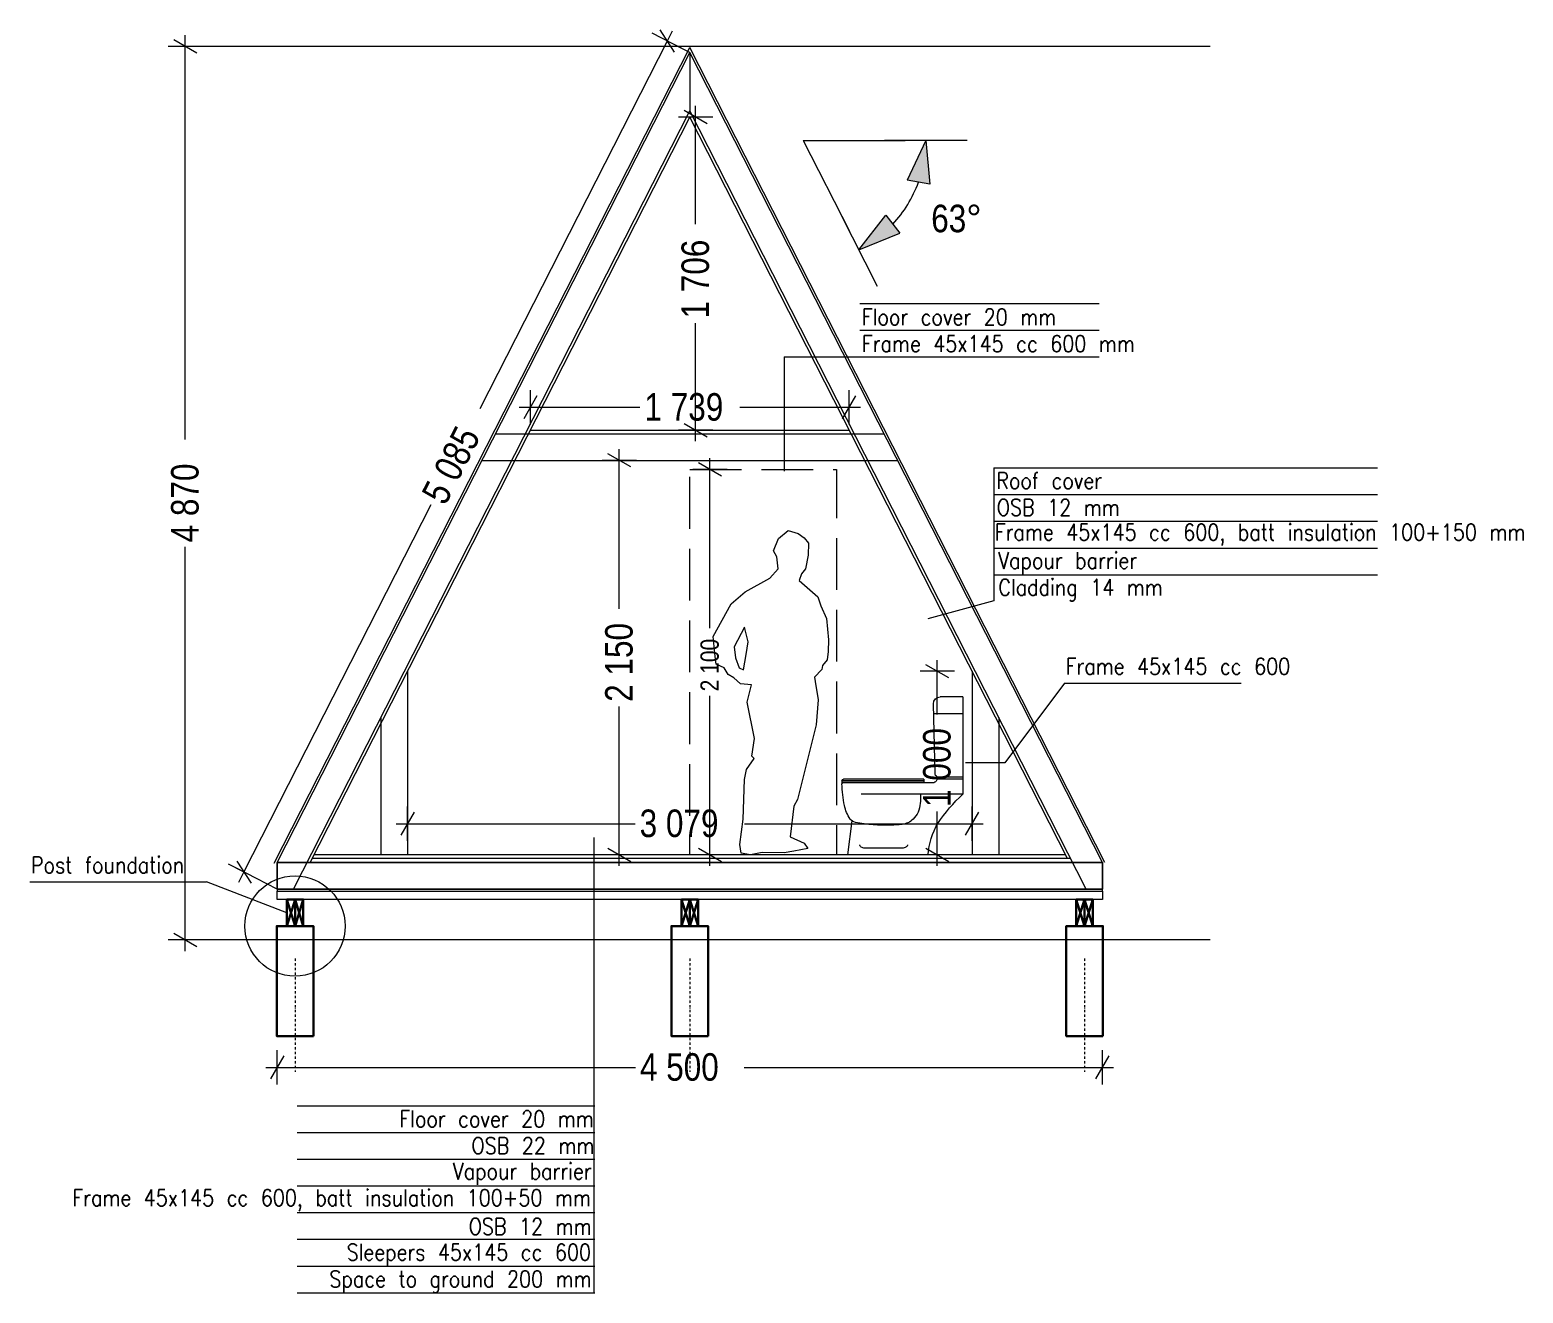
# Model space of a CAD drawing. Header units: millimetres. Extents: x -442635 to -376640, y 37807 to 67667.
# Drawn here: x -442635 to -434492, y 53286 to 60173 of the extents above; entities that cross this region are included whole.
import ezdxf

# ---------------------------------------------------------------- set-up
doc = ezdxf.new("R2010")
doc.units = ezdxf.units.MM
doc.header["$MEASUREMENT"] = 0
doc.linetypes.add('DASHDOT', pattern=[25.4, 12.7, -6.35, 0, -6.35])
doc.linetypes.add('Hidden Line', pattern=[391.222223, 282.222223, -109])
for name, color, linetype, lineweight in [('2D Drafting - General_Pen_No__1', 7, 'Continuous', 13), ('2D Drafting - General_Pen_No__101', 252, 'Continuous', 13), ('2D Drafting - General_Pen_No__6', 5, 'Continuous', 35), ('A-raam_Pen_No__1', 7, 'Continuous', 13), ('dim_Pen_No__1', 7, 'Continuous', 13), ('Dimensioning - General_Pen_No__1', 7, 'Continuous', 13), ('Interior - Furniture _Pen_No__1', 7, 'Continuous', 13), ('Interior - Furniture _Pen_No__2', 8, 'Continuous', 15), ('TEKST_Pen_No__1', 7, 'Continuous', 13), ('TEKST_Pen_No__7', 7, 'Continuous', 35), ('teljed_Pen_No__1', 7, 'Continuous', 13)]:
    doc.layers.add(name, color=color, linetype=linetype, lineweight=lineweight)
doc.layers.add('Dimensioning - General', color=7, linetype='Continuous')
doc.layers.add('Interior - Furniture', color=7, linetype='Continuous')
doc.styles.add('GENERATED_STYLE_1', font='techl___.ttf')
doc.dimstyles.new('GENERATED_STYLE__1', dxfattribs={"dimtxt": 150, "dimasz": 95, "dimexe": 0.18, "dimexo": 0.0625, "dimgap": 0.09, "dimtad": 0, "dimdec": 0, "dimzin": 0, "dimdsep": 46, "dimtxsty": 'GENERATED_STYLE_1', "dimblk": 'ARROWHEAD_2', "dimblk1": 'ARROWHEAD_2', "dimblk2": 'ARROWHEAD_2', "dimcen": 0.09, "dimse1": 1, "dimse2": 1, "dimclrd": 7, "dimclre": 7, "dimclrt": 7, "dimadec": 0, "dimazin": 0, "dimtfac": 1, "dimtdec": 4, "dimtmove": 0, "dimatfit": 3, "dimfxl": 1, "dimtolj": 1, "dimtzin": 0, "dimarcsym": 0})
doc.dimstyles.new('GENERATED_STYLE__2', dxfattribs={"dimtxt": 150, "dimasz": 95, "dimexe": 0.18, "dimexo": 0.0625, "dimgap": 0.09, "dimtad": 0, "dimtih": 1, "dimtoh": 1, "dimdec": 0, "dimzin": 0, "dimdsep": 46, "dimtxsty": 'GENERATED_STYLE_1', "dimblk": 'ARROWHEAD_2', "dimblk1": 'ARROWHEAD_2', "dimblk2": 'ARROWHEAD_2', "dimcen": 0.09, "dimse1": 1, "dimse2": 1, "dimclrd": 7, "dimclre": 7, "dimclrt": 7, "dimadec": 0, "dimazin": 0, "dimtfac": 1, "dimtdec": 4, "dimtmove": 0, "dimatfit": 3, "dimfxl": 1, "dimtolj": 1, "dimtzin": 0, "dimarcsym": 0})
doc.dimstyles.new('GENERATED_STYLE__3', dxfattribs={"dimtxt": 100, "dimasz": 95, "dimexe": 0.18, "dimexo": 0.0625, "dimgap": 0.09, "dimtad": 0, "dimdec": 0, "dimzin": 0, "dimdsep": 46, "dimtxsty": 'GENERATED_STYLE_1', "dimblk": 'ARROWHEAD_2', "dimblk1": 'ARROWHEAD_2', "dimblk2": 'ARROWHEAD_2', "dimcen": 0.09, "dimse1": 1, "dimse2": 1, "dimclrd": 7, "dimclre": 7, "dimclrt": 7, "dimadec": 0, "dimazin": 0, "dimtfac": 1, "dimtdec": 4, "dimtmove": 0, "dimatfit": 3, "dimfxl": 1, "dimtolj": 1, "dimtzin": 0, "dimarcsym": 0})
doc.dimstyles.new('GENERATED_STYLE__5', dxfattribs={"dimtxt": 150, "dimasz": 228, "dimexe": 0.18, "dimexo": 40, "dimgap": 0.09, "dimtad": 1, "dimtih": 1, "dimtoh": 1, "dimdec": 0, "dimzin": 0, "dimdsep": 46, "dimtxsty": 'GENERATED_STYLE_1', "dimblk": 'ARROWHEAD_5', "dimblk1": 'ARROWHEAD_5', "dimblk2": 'ARROWHEAD_5', "dimcen": 0.09, "dimclrd": 7, "dimclre": 7, "dimclrt": 7, "dimadec": 0, "dimazin": 0, "dimtfac": 1, "dimtdec": 4, "dimtmove": 0, "dimatfit": 3, "dimfxl": 1, "dimtolj": 1, "dimtzin": 0, "dimarcsym": 0})

# ---------------------------------------------------------------- blocks, each defined once
blk = doc.blocks.new('WC Symbol 21')
at = {"layer": 'Interior - Furniture _Pen_No__2', "color": 8, "linetype": 'Continuous', "lineweight": 15}
for p, q in [((0, 860), (124.7, 860)), ((0, 860), (0, 329.5)), ((150.6, 438.7), (161.2, 823.1)), ((0, 768), (160.7, 768)), ((0, 422.7), (133.3, 422.7)), ((0, 411.7), (142, 411.7)), ((133.3, 422.7), (133.3, 411.9)), ((142, 411.7), (142.5, 407.7)), ((142.5, 407.7), (144, 403.9)), ((212.5, 411.7), (651.5, 411.7)), ((212.5, 411.7), (212.5, 391.2)), ((0, 329.5), (554.8, 329.5)), ((144, 403.9), (146.4, 400.3)), ((146.4, 400.3), (149.7, 397.2)), ((149.7, 397.2), (153.7, 394.7)), ((153.7, 394.7), (158.3, 392.8)), ((158.3, 392.8), (163.2, 391.6)), ((163.2, 391.6), (168.4, 391.2)), ((168.4, 391.2), (655.2, 391.2)), ((212.5, 403.1), (660, 403.1)), ((212.5, 394.4), (660, 394.4)), ((660, 403.1), (660, 394.4)), ((660, 394.4), (660, 386.3)), ((627.1, 0), (604.9, 184.2)), ((302.1, 54.6), (302.6, 50.9)), ((302.6, 50.9), (304.3, 47.4)), ((304.3, 47.4), (306.9, 44.1)), ((306.9, 44.1), (310.5, 41.2)), ((310.5, 41.2), (314.9, 38.9)), ((314.9, 38.9), (319.9, 37.1)), ((319.9, 37.1), (325.4, 36.1)), ((325.4, 36.1), (331, 35.7)), ((331, 35.7), (538.4, 35.7)), ((538.4, 35.7), (540, 36.2)), ((540, 36.2), (545.4, 37.3)), ((545.4, 37.3), (550.3, 39)), ((550.3, 39), (554.7, 41.4)), ((554.7, 41.4), (558.3, 44.3)), ((558.3, 44.3), (560.9, 47.6)), ((560.9, 47.6), (562.6, 51.1)), ((562.6, 51.1), (563.1, 54.8)), ((189.6, 0), (627.1, 0))]:
    blk.add_line(p, q, dxfattribs=at)
for centre, major_axis, start_param, end_param in [((124.7, 823.1), (0, 36.9), 4.712389, 6.283185), ((133.3, 440.4), (0, 17.6), 3.141593, 4.616785), ((651.5, 403.1), (0, 8.65), 4.712389, 6.283185), ((-517.6, -265.6), (0, 792.6), 5.295867, 5.561687), ((462.5, 311), (0, 234), 1.491435, 1.917408), ((52.7, 399.7), (0, 614.3), 4.497057, 4.690612), ((655.2, 386.3), (0, 4.89), 4.712389, 6.283185), ((441.6, 311.7), (0, 211.3), 4.123239, 4.506283), ((-192.9, -27.7), (0, 387.8), 4.783761, 5.250459), ((358.2, 284.1), (0, 126), 2.001074, 2.373142), ((345, 273.8), (0, 109.4), 2.396082, 3.021612), ((417.5, 1002), (0, 841.3), 3.038709, 3.111969), ((424.5, 999.6), (0, 839.1), 3.103446, 3.336927), ((579.3, 221.6), (0, 45.5), 3.279776, 4.069721)]:
    blk.add_ellipse(centre, major_axis=major_axis, ratio=0.988714, start_param=start_param, end_param=end_param, dxfattribs=at)
blk = doc.blocks.new('Standing Man Contour 01 21')
at = {"layer": 'Interior - Furniture _Pen_No__1', "color": 7, "linetype": 'Continuous', "lineweight": 13}
for p, q in [((-293, 1727.2), (-316.3, 1699)), ((-259.7, 1750.8), (-293, 1727.2)), ((-205.2, 1768.3), (-259.7, 1750.8)), ((-153.7, 1723.7), (-205.2, 1768.3)), ((-126.9, 1657.2), (-153.7, 1723.7)), ((-316.3, 1699), (-315, 1632.5)), ((-315, 1632.5), (-300.6, 1559)), ((-144.1, 1624.2), (-126.9, 1657.2)), ((-300.6, 1559), (-277.9, 1530.9)), ((-151.6, 1557.7), (-144.1, 1624.2)), ((-106.4, 1506.9), (-151.6, 1557.7)), ((-266.2, 1494.5), (-367.1, 1406)), ((-277.9, 1530.9), (-266.2, 1494.5)), ((28.8, 1432.8), (-106.4, 1506.9)), ((-367.1, 1406), (-383.6, 1356.6)), ((104.3, 1366.9), (28.8, 1432.8)), ((-383.6, 1356.6), (-414.4, 1288.7)), ((203.1, 1189.9), (104.3, 1366.9)), ((-414.4, 1288.7), (-426.8, 1172)), ((13, 1161), (32.9, 1240)), ((32.9, 1240), (89.2, 1132.9)), ((-426.8, 1172), (-424.8, 1107.5)), ((22.6, 1091.1), (13, 1161)), ((191.4, 1081.4), (203.1, 1189.9)), ((-424.8, 1107.5), (-418, 1063.1)), ((-418, 1063.1), (-393.3, 1031.4)), ((37.7, 1008.7), (22.6, 1091.1)), ((80.3, 1072.5), (60.4, 1018.3)), ((89.2, 1132.9), (80.3, 1072.5)), ((187.3, 1038.9), (191.4, 1081.4)), ((-393.3, 1031.4), (-389.8, 1010.2)), ((-389.8, 1010.2), (-350, 967.9)), ((60.4, 1018.3), (37.7, 1008.7)), ((90.6, 964.1), (121.5, 981.9)), ((121.5, 981.9), (143.8, 1018)), ((143.8, 1018), (187.3, 1038.9)), ((-354.1, 944.2), (-369.9, 844.7)), ((-350, 967.9), (-354.1, 944.2)), ((-5.5, 925.7), (53.5, 931.2)), ((17.8, 831), (-5.5, 925.7)), ((53.5, 931.2), (90.6, 964.1)), ((-369.9, 844.7), (-358.2, 708.2)), ((-23.1, 633), (17.8, 831)), ((-358.2, 708.2), (-256, 301.9)), ((-8.2, 538), (-23.1, 633)), ((-21.3, 524.3), (-8.2, 538)), ((20.6, 464.6), (-21.3, 524.3)), ((32.9, 409.7), (20.6, 464.6)), ((39.1, 194.2), (32.9, 409.7)), ((-256, 301.9), (-236.1, 265.6)), ((-236.1, 265.6), (-217.5, 98.1)), ((58.3, 56.3), (39.1, 194.2)), ((-217.5, 98.1), (-293, 63.1)), ((-293, 63.1), (-312.9, 34.3)), ((-312.9, 34.3), (-236.7, 19.9)), ((-236.7, 19.9), (-184.6, 10.3)), ((-184.6, 10.3), (-64.5, 13)), ((-64.5, 13), (0, 0)), ((0, 0), (50.1, 8.9)), ((50.1, 8.9), (58.3, 56.3))]:
    blk.add_line(p, q, dxfattribs=at)
blk = doc.blocks.new('*D134')
at = {"layer": 'Dimensioning - General_Pen_No__1', "color": 7, "linetype": 'Continuous', "lineweight": 13, "transparency": 16777216}
for p, q in [((-439327.2, 57826.4), (-439514.7, 57826.4)), ((-439358.5, 57790.3), (-439483.5, 57862.5)), ((-439421, 57826.4), (-439421, 57887.5)), ((-439421, 57017.7), (-439421, 57826.4)), ((-439421, 55676.4), (-439421, 56485)), ((-439483.5, 55712.5), (-439358.5, 55640.3)), ((-439327.2, 55676.4), (-439514.7, 55676.4)), ((-439421, 55615.2), (-439421, 55676.4))]:
    blk.add_line(p, q, dxfattribs=at)
at = {"layer": 'Dimensioning - General_Pen_No__1', "color": 7, "lineweight": 13, "transparency": 16777216, "insert": (-439346, 56509.9), "char_height": 150, "attachment_point": 7, "rotation": 90, "style": 'GENERATED_STYLE_1'}
blk.add_mtext('\\A1;{\\pql;\\fTechnicLite|b0|i0|c2|p2;2\xa0150}', dxfattribs=at)
blk = doc.blocks.new('ARROWHEAD_2')
at = {"color": 0, "linetype": 'Continuous', "lineweight": 0}
for p, q in [((0, 0), (-1, 0)), ((-0.378, -0.655), (0.378, 0.655))]:
    blk.add_line(p, q, dxfattribs=at)
blk = doc.blocks.new('*D135')
at = {"layer": 'Dimensioning - General_Pen_No__1', "color": 7, "linetype": 'Continuous', "lineweight": 13, "transparency": 16777216}
for p, q in [((-438911.1, 59697.8), (-439098.6, 59697.8)), ((-438942.3, 59661.7), (-439067.3, 59733.9)), ((-439004.8, 59697.8), (-439004.8, 59758.9)), ((-439004.8, 59114.6), (-439004.8, 59697.8)), ((-439004.8, 57991.4), (-439004.8, 58574.6)), ((-438911.1, 57991.4), (-439098.6, 57991.4)), ((-439067.3, 58027.5), (-438942.3, 57955.3)), ((-439004.8, 57930.2), (-439004.8, 57991.4))]:
    blk.add_line(p, q, dxfattribs=at)
at = {"layer": 'Dimensioning - General_Pen_No__1', "color": 7, "lineweight": 13, "transparency": 16777216, "insert": (-438929.8, 58599.5), "char_height": 150, "attachment_point": 7, "rotation": 90, "style": 'GENERATED_STYLE_1'}
blk.add_mtext('\\A1;{\\pql;\\fTechnicLite|b0|i0|c2|p2;1\xa0706}', dxfattribs=at)
blk = doc.blocks.new('*D136')
at = {"layer": 'Dimensioning - General_Pen_No__1', "color": 7, "linetype": 'Continuous', "lineweight": 13, "transparency": 16777216}
for p, q in [((-441725.4, 60046.4), (-441850.4, 60118.6)), ((-441787.9, 60082.5), (-441787.9, 60143.6)), ((-441694.2, 60082.5), (-441881.7, 60082.5)), ((-441787.9, 57940.7), (-441787.9, 60082.5)), ((-441787.9, 55212.5), (-441787.9, 57354.2)), ((-441694.2, 55212.5), (-441881.7, 55212.5)), ((-441850.4, 55248.6), (-441725.4, 55176.4)), ((-441787.9, 55151.4), (-441787.9, 55212.5))]:
    blk.add_line(p, q, dxfattribs=at)
at = {"layer": 'Dimensioning - General_Pen_No__1', "color": 7, "lineweight": 13, "transparency": 16777216, "insert": (-441712.9, 57379.1), "char_height": 150, "attachment_point": 7, "rotation": 90, "style": 'GENERATED_STYLE_1'}
blk.add_mtext('\\A1;{\\pql;\\fTechnicLite|b0|i0|c2|p2;4\xa0870}', dxfattribs=at)
blk = doc.blocks.new('*D137')
at = {"layer": 'Dimensioning - General_Pen_No__1', "color": 7, "linetype": 'Continuous', "lineweight": 13, "transparency": 16777216}
for p, q in [((-437593.5, 56676.4), (-437781, 56676.4)), ((-437624.8, 56640.3), (-437749.8, 56712.5)), ((-437687.3, 56676.4), (-437687.3, 56737.5)), ((-437687.3, 56440.5), (-437687.3, 56676.4)), ((-437687.3, 55676.4), (-437687.3, 55912.2)), ((-437749.8, 55712.5), (-437624.8, 55640.3)), ((-437593.5, 55676.4), (-437781, 55676.4)), ((-437687.3, 55615.2), (-437687.3, 55676.4))]:
    blk.add_line(p, q, dxfattribs=at)
at = {"layer": 'Dimensioning - General_Pen_No__1', "color": 7, "lineweight": 13, "transparency": 16777216, "insert": (-437612.3, 55937.1), "char_height": 150, "attachment_point": 7, "rotation": 90, "style": 'GENERATED_STYLE_1'}
blk.add_mtext('\\A1;{\\pql;\\fTechnicLite|b0|i0|c2|p2;1\xa0000}', dxfattribs=at)
blk = doc.blocks.new('*D138')
at = {"layer": 'Dimensioning - General_Pen_No__1', "color": 7, "linetype": 'Continuous', "lineweight": 13, "transparency": 16777216}
for p, q in [((-439869.9, 58178.2), (-439942, 58053.2)), ((-439905.9, 58022), (-439905.9, 58209.5)), ((-438203.1, 58053.2), (-438130.9, 58178.2)), ((-438167, 58022), (-438167, 58209.5)), ((-439967.1, 58115.7), (-439905.9, 58115.7)), ((-439905.9, 58115.7), (-439308.6, 58115.7)), ((-438764.3, 58115.7), (-438167, 58115.7)), ((-438167, 58115.7), (-438105.9, 58115.7))]:
    blk.add_line(p, q, dxfattribs=at)
at = {"layer": 'Dimensioning - General_Pen_No__1', "color": 7, "lineweight": 13, "transparency": 16777216, "insert": (-439283.7, 58040.7), "char_height": 150, "attachment_point": 7, "style": 'GENERATED_STYLE_1'}
blk.add_mtext('\\A1;{\\pql;\\fTechnicLite|b0|i0|c2|p2;1\xa0739}', dxfattribs=at)
blk = doc.blocks.new('*D139')
at = {"layer": 'Dimensioning - General_Pen_No__1', "color": 7, "linetype": 'Continuous', "lineweight": 13, "transparency": 16777216}
for p, q in [((-438926.9, 57776.4), (-438926.9, 57837.5)), ((-438833.2, 57776.4), (-439020.7, 57776.4)), ((-438864.4, 57740.3), (-438989.4, 57812.5)), ((-438926.9, 56910.8), (-438926.9, 57776.4)), ((-438926.9, 55676.4), (-438926.9, 56542)), ((-438989.4, 55712.5), (-438864.4, 55640.3)), ((-438833.2, 55676.4), (-439020.7, 55676.4)), ((-438926.9, 55615.2), (-438926.9, 55676.4))]:
    blk.add_line(p, q, dxfattribs=at)
at = {"layer": 'Dimensioning - General_Pen_No__1', "color": 7, "lineweight": 13, "transparency": 16777216, "insert": (-438876.9, 56566.9), "char_height": 100, "attachment_point": 7, "rotation": 90, "style": 'GENERATED_STYLE_1'}
blk.add_mtext('\\A1;{\\pql;\\fTechnicLite|b0|i0|c2|p2;2\xa0100}', dxfattribs=at)
blk = doc.blocks.new('*D140')
at = {"layer": 'Dimensioning - General_Pen_No__1', "color": 7, "linetype": 'Continuous', "lineweight": 13, "transparency": 16777216}
for p, q in [((-441250.4, 54579.8), (-441322.5, 54454.8)), ((-441286.5, 54423.5), (-441286.5, 54611)), ((-436822.5, 54454.8), (-436750.4, 54579.8)), ((-436786.5, 54423.5), (-436786.5, 54611)), ((-441347.6, 54517.3), (-441286.5, 54517.3)), ((-441286.5, 54517.3), (-439333.3, 54517.3)), ((-438739.6, 54517.3), (-436786.5, 54517.3)), ((-436786.5, 54517.3), (-436725.3, 54517.3))]:
    blk.add_line(p, q, dxfattribs=at)
at = {"layer": 'Dimensioning - General_Pen_No__1', "color": 7, "lineweight": 13, "transparency": 16777216, "insert": (-439308.5, 54442.3), "char_height": 150, "attachment_point": 7, "style": 'GENERATED_STYLE_1'}
blk.add_mtext('\\A1;{\\pql;\\fTechnicLite|b0|i0|c2|p2;4\xa0500}', dxfattribs=at)
blk = doc.blocks.new('*D141')
at = {"layer": 'Dimensioning - General_Pen_No__1', "color": 7, "linetype": 'Continuous', "lineweight": 13, "transparency": 16777216}
for p, q in [((-440180.1, 58108.4), (-439158.9, 60112.6)), ((-439075.4, 60070.1), (-439242.4, 60155.2)), ((-439119.6, 60052.1), (-439198.2, 60173.2)), ((-439158.9, 60112.6), (-439131.2, 60167.1)), ((-441467.6, 55581.6), (-440446.4, 57585.9)), ((-441384, 55539.1), (-441551.1, 55624.2)), ((-441506.9, 55642.2), (-441428.2, 55521.1)), ((-441495.3, 55527.2), (-441467.6, 55581.6))]:
    blk.add_line(p, q, dxfattribs=at)
at = {"layer": 'Dimensioning - General_Pen_No__1', "color": 7, "lineweight": 13, "transparency": 16777216, "insert": (-440368.2, 57574), "char_height": 150, "attachment_point": 7, "rotation": 63, "style": 'GENERATED_STYLE_1'}
blk.add_mtext('\\A1;{\\pql;\\fTechnicLite|b0|i0|c2|p2;5\xa0085}', dxfattribs=at)
blk = doc.blocks.new('*D142')
at = {"layer": 'Dimensioning - General_Pen_No__1', "color": 7, "linetype": 'Continuous', "lineweight": 13, "transparency": 16777216}
for p, q in [((-440539.9, 55908.2), (-440612, 55783.2)), ((-440576, 55752), (-440576, 55939.5)), ((-437533, 55783.2), (-437460.9, 55908.2)), ((-437497, 55752), (-437497, 55939.5)), ((-440637.1, 55845.7), (-440576, 55845.7)), ((-440576, 55845.7), (-439334.8, 55845.7)), ((-438738.1, 55845.7), (-437497, 55845.7)), ((-437497, 55845.7), (-437435.8, 55845.7))]:
    blk.add_line(p, q, dxfattribs=at)
at = {"layer": 'Dimensioning - General_Pen_No__1', "color": 7, "lineweight": 13, "transparency": 16777216, "insert": (-439309.9, 55770.7), "char_height": 150, "attachment_point": 7, "style": 'GENERATED_STYLE_1'}
blk.add_mtext('\\A1;{\\pql;\\fTechnicLite|b0|i0|c2|p2;3\xa0079}', dxfattribs=at)
blk = doc.blocks.new('*D162')
at = {"layer": 'Dimensioning - General_Pen_No__1', "linetype": 'Continuous', "lineweight": 13, "transparency": 16777216}
for points in [[(-437749.3, 59570.6), (-437850.7, 59353.1), (-437728.3, 59331.5)], [(-438114.5, 58974.7), (-437892, 59064.5), (-437966.7, 59163.7)]]:
    blk.add_hatch(color=7, dxfattribs=at).paths.add_polyline_path(points)
at = {"layer": 'Dimensioning - General_Pen_No__1', "color": 7, "linetype": 'Continuous', "lineweight": 13, "transparency": 16777216}
for p, q in [((-437524.3, 59570.6), (-437974.3, 59570.6)), ((-437749.3, 59570.6), (-437850.7, 59353.1)), ((-437749.3, 59570.6), (-437728.3, 59331.5)), ((-437728.3, 59331.5), (-437850.7, 59353.1)), ((-438012.3, 58774.2), (-438216.6, 59175.2)), ((-438114.5, 58974.7), (-437966.7, 59163.7)), ((-437966.7, 59163.7), (-437892, 59064.5)), ((-438114.5, 58974.7), (-437892, 59064.5))]:
    blk.add_line(p, q, dxfattribs=at)
blk.add_arc((-438418.1, 59570.6), 668.7, 316.95708, 340.04292, dxfattribs=at)
at = {"layer": 'Dimensioning - General_Pen_No__1', "color": 7, "lineweight": 13, "transparency": 16777216, "insert": (-437720, 59067.8), "char_height": 150, "attachment_point": 7, "style": 'GENERATED_STYLE_1'}
blk.add_mtext('\\A1;{\\pql;\\fTechnicLite|b0|i0|c2|p2;63°}', dxfattribs=at)
blk = doc.blocks.new('ARROWHEAD_5')
at = {"linetype": 'Continuous', "lineweight": 0}
blk.add_hatch(color=0, dxfattribs=at).paths.add_polyline_path([(-1, 0.2679), (0, 0), (-1, -0.2679)])
at = {"color": 0, "linetype": 'Continuous', "lineweight": 0}
blk.add_line((0, 0), (-1, 0), dxfattribs=at)

msp = doc.modelspace()

# ---------------------------------------------------------------- linework, layer by layer
at = {"layer": '2D Drafting - General_Pen_No__1', "color": 7, "linetype": 'Continuous', "lineweight": 13}
for p, q in [((-439036.5, 60050.2), (-439206.2, 60136.7)), ((-436198.6, 60082.5), (-441692.9, 60082.5)), ((-441302.2, 55629.8), (-439036.5, 60076.7)), ((-441286.5, 55634.4), (-439036.5, 60050.2)), ((-436773, 55634.4), (-439036.5, 60076.7)), ((-436786.5, 55634.4), (-439036.5, 60050.2)), ((-439036.5, 60050.2), (-439036.5, 59730.9)), ((-441197.6, 55489.4), (-439036.5, 59730.9)), ((-441106.9, 55634.4), (-439036.5, 59697.8)), ((-436875.3, 55489.4), (-439036.5, 59730.9)), ((-436977.2, 55656.4), (-439036.5, 59697.8)), ((-438418.1, 59570.6), (-437862.5, 59570.6)), ((-438418.1, 59570.6), (-438165.9, 59075.6)), ((-440576, 56676.4), (-440576, 55676.4)), ((-437497, 56676.4), (-437497, 55676.4)), ((-440721, 56424.8), (-440721, 55676.4)), ((-437352, 56424.8), (-437352, 55676.4)), ((-439559.8, 55770.3), (-439559.8, 53286.4)), ((-436960.4, 55656.4), (-441095.7, 55656.4)), ((-436987.4, 55676.4), (-441085.5, 55676.4)), ((-441286.5, 55489.4), (-441512.3, 55604.5)), ((-436198.6, 55212.5), (-441692.9, 55212.5))]:
    msp.add_line(p, q, dxfattribs=at)
at = {"layer": '2D Drafting - General_Pen_No__1', "color": 7, "linetype": 'Hidden Line', "lineweight": 13, "flags": 128}
msp.add_lwpolyline([(-439036.5, 57776.4), (-438236.5, 57776.4), (-438236.5, 55676.4), (-439036.5, 55676.4)], close=True, dxfattribs=at)
at = {"layer": '2D Drafting - General_Pen_No__1', "color": 7, "linetype": 'Continuous', "lineweight": 13, "flags": 128}
for points in [[(-441286.5, 55634.4), (-436786.5, 55634.4), (-436786.5, 55489.4), (-441286.5, 55489.4)], [(-441286.5, 55489.4), (-436786.5, 55489.4), (-436786.5, 55634.4), (-441286.5, 55634.4)], [(-441286.5, 55477.4), (-436786.5, 55477.4), (-436786.5, 55489.4), (-441286.5, 55489.4)], [(-441286.5, 55477.4), (-436786.5, 55477.4), (-436786.5, 55432.4), (-441286.5, 55432.4)]]:
    msp.add_lwpolyline(points, close=True, dxfattribs=at)
at = {"layer": '2D Drafting - General_Pen_No__101', "color": 252, "linetype": 'Continuous', "lineweight": 13}
msp.add_circle((-441189, 55287.4), 273.5, dxfattribs=at)
at = {"layer": '2D Drafting - General_Pen_No__6', "color": 5, "linetype": 'Continuous', "lineweight": 35}
for p, q in [((-441234, 55287.4), (-441189, 55432.4)), ((-441234, 55432.4), (-441189, 55287.4)), ((-441144, 55287.4), (-441189, 55432.4)), ((-441144, 55432.4), (-441189, 55287.4)), ((-439081.5, 55287.4), (-439036.5, 55432.4)), ((-439081.5, 55432.4), (-439036.5, 55287.4)), ((-438991.5, 55287.4), (-439036.5, 55432.4)), ((-438991.5, 55432.4), (-439036.5, 55287.4)), ((-436929, 55287.4), (-436884, 55432.4)), ((-436929, 55432.4), (-436884, 55287.4)), ((-436839, 55287.4), (-436884, 55432.4)), ((-436839, 55432.4), (-436884, 55287.4))]:
    msp.add_line(p, q, dxfattribs=at)
at = {"layer": '2D Drafting - General_Pen_No__6', "color": 5, "linetype": 'Continuous', "lineweight": 35, "flags": 128}
for points in [[(-441234, 55432.4), (-441189, 55432.4), (-441189, 55287.4), (-441234, 55287.4)], [(-441189, 55432.4), (-441144, 55432.4), (-441144, 55287.4), (-441189, 55287.4)], [(-439081.5, 55432.4), (-439036.5, 55432.4), (-439036.5, 55287.4), (-439081.5, 55287.4)], [(-439036.5, 55432.4), (-438991.5, 55432.4), (-438991.5, 55287.4), (-439036.5, 55287.4)], [(-436929, 55432.4), (-436884, 55432.4), (-436884, 55287.4), (-436929, 55287.4)], [(-436884, 55432.4), (-436839, 55432.4), (-436839, 55287.4), (-436884, 55287.4)], [(-441089, 54687.4), (-441289, 54687.4), (-441289, 55287.4), (-441089, 55287.4)], [(-438936.5, 54687.4), (-439136.5, 54687.4), (-439136.5, 55287.4), (-438936.5, 55287.4)], [(-436784, 54687.4), (-436984, 54687.4), (-436984, 55287.4), (-436784, 55287.4)]]:
    msp.add_lwpolyline(points, close=True, dxfattribs=at)
at = {"layer": 'A-raam_Pen_No__1', "color": 7, "linetype": 'Continuous', "lineweight": 13}
for p, q in [((-439905.9, 57991.4), (-438167, 57991.4)), ((-440095.7, 57971.4), (-437977.2, 57971.4)), ((-440169.6, 57826.4), (-437903.3, 57826.4))]:
    msp.add_line(p, q, dxfattribs=at)
at = {"layer": 'dim_Pen_No__1', "color": 7, "linetype": 'Continuous', "lineweight": 13}
for p, q in [((-437378.7, 57059.9), (-437738.1, 56962.9)), ((-437318.2, 56177.7), (-437532.5, 56177.7))]:
    msp.add_line(p, q, dxfattribs=at)
at = {"layer": 'TEKST_Pen_No__1', "color": 7, "linetype": 'Continuous', "lineweight": 13}
for p, q in [((-438109.8, 58681.4), (-436804.4, 58681.4)), ((-438109.8, 58535.6), (-436804.4, 58535.6)), ((-438521.7, 58389.9), (-438521.7, 57766.9)), ((-438521.7, 58389.9), (-436804.4, 58389.9)), ((-437378.7, 57785.7), (-437378.7, 57059.9)), ((-437378.7, 57785.7), (-435285.9, 57785.7)), ((-437378.7, 57640), (-435285.9, 57640)), ((-437378.7, 57494.2), (-435285.9, 57494.2)), ((-437378.7, 57348.5), (-435285.9, 57348.5)), ((-437378.7, 57202.8), (-435285.9, 57202.8)), ((-436992.5, 56612), (-437318.2, 56177.7)), ((-436992.5, 56612), (-436030, 56612)), ((-442635, 55528.9), (-441672.5, 55528.9)), ((-441234, 55359.9), (-441672.5, 55528.9)), ((-439555, 54306.4), (-441178.1, 54306.4)), ((-439555, 54160.7), (-441178.1, 54160.7)), ((-439555, 54015), (-441178.1, 54015)), ((-439555, 53869.3), (-441178.1, 53869.3)), ((-439555, 53723.6), (-441178.1, 53723.6)), ((-439555, 53577.9), (-441178.1, 53577.9)), ((-439555, 53432.1), (-441178.1, 53432.1)), ((-439555, 53286.4), (-441178.1, 53286.4))]:
    msp.add_line(p, q, dxfattribs=at)
at = {"layer": 'teljed_Pen_No__1', "color": 7, "linetype": 'DASHDOT', "lineweight": 13}
for p, q in [((-441189, 55111.3), (-441189, 54493.3)), ((-439036.5, 55111.3), (-439036.5, 54493.3)), ((-436884, 55111.3), (-436884, 54493.3))]:
    msp.add_line(p, q, dxfattribs=at)

# ---------------------------------------------------------------- block references
at = {"layer": 'Interior - Furniture', "color": 104, "linetype": 'Continuous', "lineweight": 20, "true_color": 0x029e21, "xscale": -1, "zscale": 1000}
for name, p in [('Standing Man Contour 01 21', (-438706, 55676.4)), ('WC Symbol 21', (-437547, 55676.4))]:
    msp.add_blockref(name, p, dxfattribs=at)

# ---------------------------------------------------------------- texts
at = {"layer": 'TEKST_Pen_No__7', "color": 7, "linetype": 'Continuous', "lineweight": 35, "char_height": 90}
for s, insert, attachment_point in [('\\A1;{\\W0.850000x;\\pql;\\Ftxt.shx;Floor cover 20 mm}', (-438098, 58562.8), 7), ('\\A1;{\\W0.850000x;\\pql;\\Ftxt.shx;Frame 45x145 cc 600 mm }', (-438098, 58417.1), 7), ('\\A1;{\\W0.850000x;\\pql;\\Ftxt.shx;Roof cover}', (-437364.7, 57670.5), 7), ('\\A1;{\\W0.850000x;\\pql;\\Ftxt.shx;OSB 12 mm}', (-437362.4, 57524.7), 7), ('\\A1;{\\W0.850000x;\\pql;\\Ftxt.shx;Frame 45x145 cc 600, \\Ftxt.shx;batt insulation 100+150 mm}', (-437372.9, 57362.3), 7), ('\\A1;{\\W0.850000x;\\pql;\\Ftxt.shx;Vapour barrier}', (-437354, 57205.3), 7), ('\\A1;{\\W0.850000x;\\pql;\\Ftxt.shx;Cladding 14 mm}', (-437354, 57059), 7), ('\\A1;{\\W0.850000x;\\pql;\\Ftxt.shx;Frame 45x145 cc 600}', (-436986.7, 56658.4), 7), ('\\A1;{\\W0.850000x;\\pql;\\Ftxt.shx;Post foundation}', (-442629.1, 55575.2), 7), ('\\A1;{\\W0.850000x;\\pqr;\\Ftxt.shx;Floor cover 20 mm}', (-439559.8, 54191.2), 9), ('\\A1;{\\W0.850000x;\\pqr;\\Ftxt.shx;OSB 22 mm}', (-439556.1, 54045.5), 9), ('\\A1;{\\W0.850000x;\\pqr;\\Ftxt.shx;Vapour barrier}', (-439571.5, 53876.2), 9), ('\\A1;{\\W0.850000x;\\pqr;\\Ftxt.shx;Frame 45x145 cc 600, \\Ftxt.shx;batt insulation 100+50 mm\\Ftxt.shx; }', (-439575, 53733.9), 9), ('\\A1;{\\W0.850000x;\\pqr;\\Ftxt.shx;OSB 12 mm}', (-439571.4, 53604.9), 9), ('\\A1;{\\W0.850000x;\\pqr;\\Ftxt.shx;Sleepers 45x145 cc 600 }', (-439575, 53434.6), 9), ('\\A1;{\\W0.850000x;\\pqr;\\Ftxt.shx;Space to ground 200 mm}', (-439571.4, 53288.3), 9)]:
    msp.add_mtext(s, dxfattribs=dict(at, insert=insert, attachment_point=attachment_point))

# ---------------------------------------------------------------- dimensions: what is measured, and where the dimension line sits
at = {"layer": 'Dimensioning - General', "color": 7, "linetype": 'Continuous', "lineweight": 13}
for base, p1, p2, angle, dimstyle, picture, middle, turn in [((-441787.9, 60082.5), (-441692.9, 55212.5), (-441692.9, 60082.5), 90, 'GENERATED_STYLE__1', '*D136', (-441787.9, 57636.8), 90), ((-439158.9, 60112.6), (-441512.3, 55604.5), (-439206.2, 60136.7), 63, 'GENERATED_STYLE__1', '*D141', (-440318.1, 57837.6), 63), ((-439004.8, 59697.8), (-439905.9, 57991.4), (-439036.5, 59697.8), 90, 'GENERATED_STYLE__1', '*D135', (-439004.8, 58857.2), 90), ((-439421, 57826.4), (-437497, 55676.4), (-437903.3, 57826.4), 90, 'GENERATED_STYLE__1', '*D134', (-439421, 56767.6), 90), ((-438926.9, 57776.4), (-438236.5, 55676.4), (-438236.5, 57776.4), 90, 'GENERATED_STYLE__3', '*D139', (-438926.9, 56738.6), 90), ((-437687.3, 56676.4), (-437497, 55676.4), (-437497, 56676.4), 90, 'GENERATED_STYLE__1', '*D137', (-437687.3, 56194.7), 90)]:
    dim = msp.add_linear_dim(base=base, p1=p1, p2=p2, angle=angle, dimstyle=dimstyle, dxfattribs=at)
    dim.commit()
    dim.dimension.update_dxf_attribs({"geometry": picture, "text_midpoint": middle, "dimtype": 160, "text_rotation": turn})
dim = msp.add_angular_dim_3p(base=(-437847.9, 59221.1), center=(-438418.1, 59570.6), p1=(-437862.5, 59570.6), p2=(-438165.9, 59075.6), dimstyle='GENERATED_STYLE__5', dxfattribs=at)
dim.commit()
dim.dimension.update_dxf_attribs({"geometry": '*D162', "text_midpoint": (-437565.4, 59142.8), "dimtype": 165})
for base, p1, p2, picture, middle in [((-438167, 58115.7), (-439905.9, 57991.4), (-438167, 57991.4), '*D138', (-439026.1, 58115.7)), ((-437497, 55845.7), (-440576, 55676.4), (-437497, 55676.4), '*D142', (-439052.3, 55845.7)), ((-436786.5, 54517.3), (-441286.5, 55477.4), (-436786.5, 55477.4), '*D140', (-439050.8, 54517.3))]:
    dim = msp.add_linear_dim(base=base, p1=p1, p2=p2, dimstyle='GENERATED_STYLE__2', dxfattribs=at)
    dim.commit()
    dim.dimension.update_dxf_attribs({"geometry": picture, "text_midpoint": middle, "dimtype": 160})

doc.saveas('drawing.dxf')
